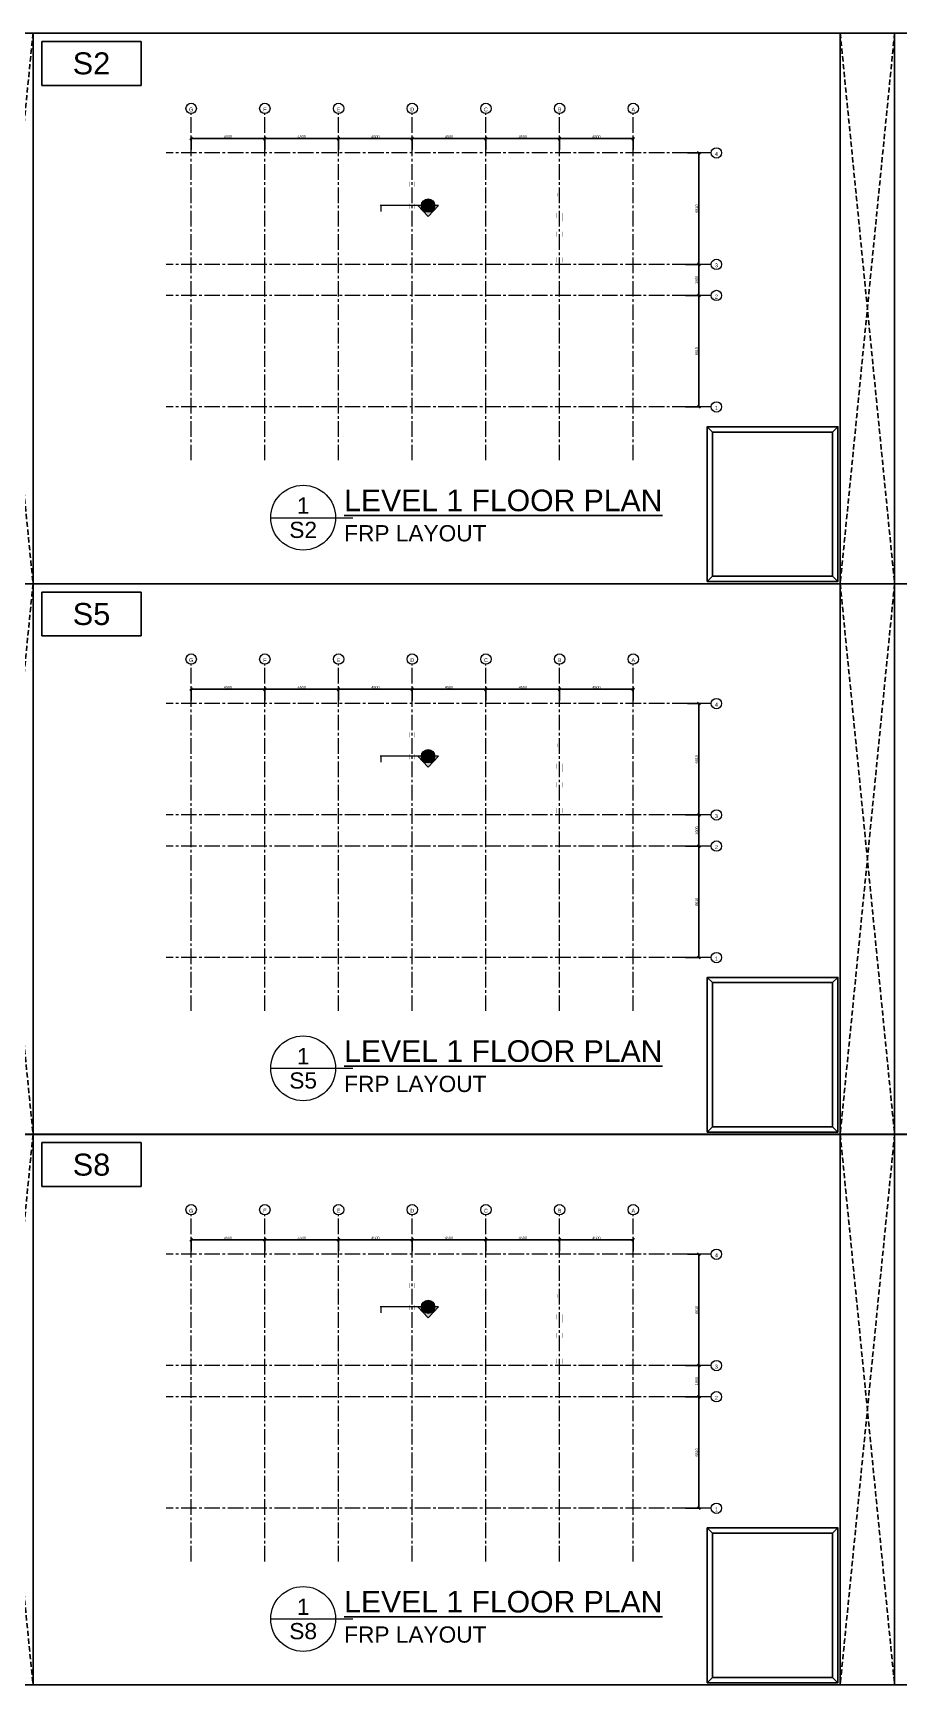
# Model space of a CAD drawing. Header units: inches. Extents: x 1159 to 9559, y -3650 to 1829.
# Drawn here: x 5415 to 7498, y -2326 to 1648 of the extents above; entities that cross this region are included whole.
import ezdxf
from ezdxf.enums import TextEntityAlignment as Align

# ---------------------------------------------------------------- set-up
doc = ezdxf.new("R2010")
doc.units = ezdxf.units.IN
doc.header["$MEASUREMENT"] = 0
doc.header["$PDMODE"] = 3
doc.linetypes.add('CENTER2', pattern=[1.125, 0.75, -0.125, 0.125, -0.125])
doc.linetypes.add('HIDDEN', pattern=[0.375, 0.25, -0.125])
doc.layers.get('Defpoints').update_dxf_attribs({"color": 190})
for name, color, linetype, lineweight in [('S-GRID-IDEN', 1, 'Continuous', 9), ('STN-ANNO-TEXT', 3, 'Continuous', 20), ('STN-ANNO-TITL-TEXT', 7, 'Continuous', 25), ('STN-BEAM', 3, 'Continuous', 9), ('STN-DIM-2', 142, 'Continuous', 13), ('STN-FRP', 5, 'Continuous', 20), ('STN-GRID-ID', 6, 'Continuous', 20), ('STN-GRID-LINE', 10, 'CENTER2', 13), ('STN-HATCH', 253, 'Continuous', 9)]:
    doc.layers.add(name, color=color, linetype=linetype, lineweight=lineweight)
doc.layers.add('Sheetnumber', color=90, linetype='Continuous', plot=False)
doc.layers.add('STN-VPORT', color=30, linetype='Continuous', plot=False)
doc.styles.add('16', font='swiss.ttf', dxfattribs={"height": 1})
doc.styles.add('96', font='swiss.ttf', dxfattribs={"height": 6})
doc.styles.add('Arial Narrow', font='ARIALN.TTF', dxfattribs={"height": 18.75})
doc.styles.add('Arial Narrow_1_50', font='ARIALN.TTF', dxfattribs={"height": 6})
doc.styles.add('DIMENSIONS', font='swiss.ttf')
doc.dimstyles.new('SSA_Dimension_Style_50', dxfattribs={"dimscale": 12, "dimtxt": 6.25, "dimasz": 0.520833, "dimexe": 0.390625, "dimexo": 0.260417, "dimgap": 0.130208, "dimtad": 1, "dimdec": 0, "dimlfac": 25.4, "dimzin": 0, "dimdsep": 46, "dimtxsty": 'Arial Narrow_1_50', "dimblk1": 'OBLIQUE', "dimblk2": 'OBLIQUE', "dimsah": 1, "dimcen": 0.09, "dimazin": 0, "dimtfac": 1, "dimtdec": 0, "dimtix": 1, "dimtmove": 0, "dimatfit": 3, "dimfxl": 1, "dimtvp": 1, "dimtolj": 1, "dimtzin": 0, "dimarcsym": 2})

# ---------------------------------------------------------------- blocks, each defined once
blk = doc.blocks.new('Stamp area')
at = {"layer": 'Defpoints'}
for p, q in [((-2.401, 2.852), (-2.501, 2.952)), ((-0.143, 2.852), (-0.043, 2.952)), ((-2.401, 0.142), (-2.501, 0.042)), ((-0.143, 0.142), (-0.043, 0.042))]:
    blk.add_line(p, q, dxfattribs=at)
for points in [[(-2.501, 0.042), (-0.043, 0.042), (-0.043, 2.952), (-2.501, 2.952)], [(-2.401, 0.142), (-0.143, 0.142), (-0.143, 2.852), (-2.401, 2.852)]]:
    blk.add_lwpolyline(points, close=True, dxfattribs=at)
blk = doc.blocks.new('*U68')
at = {"layer": 'STN-VPORT'}
for points in [[(3466.1, 2814.8), (5538.1, 2814.8), (5538.1, 1490.3), (3466.1, 1490.3)], [(5538.1, 2814.8), (5407.3, 2814.8), (5407.3, 1490.3), (5538.1, 1490.3)]]:
    blk.add_lwpolyline(points, close=True, dxfattribs=at)
at = {"layer": 'STN-VPORT', "linetype": 'HIDDEN', "ltscale": 50}
for points in [[(5407.3, 2814.8), (5538.1, 1490.3)], [(5538.1, 2814.8), (5407.3, 1490.3)]]:
    blk.add_lwpolyline(points, dxfattribs=at)
at = {"layer": 'STN-DIM-2', "xscale": 127.9208651747724, "yscale": 127.9208651747724, "zscale": 127.9208651747724}
blk.add_blockref('Stamp area', (5407.3, 1490.3), dxfattribs=at)
blk = doc.blocks.new('*U22')
at = {"layer": 'STN-GRID-ID'}
for p, q in [((-2, 0), (2, 0)), ((2, 0), (3.07, 0))]:
    blk.add_line(p, q, dxfattribs=at)
blk.add_circle((0, 0), 2, dxfattribs=at)
at = {"layer": 'STN-ANNO-TEXT', "style": 'DIMENSIONS'}
for tag, p in [('1', (0, 0.75)), ('S1', (0, -0.75))]:
    blk.add_attdef(tag, text='', height=1, dxfattribs=at).set_placement(p, align=Align.MIDDLE_CENTER)
blk.add_attdef('SCALE', text='', height=1, dxfattribs=at).set_placement((2.53, -0.46), align=Align.TOP_LEFT)
at = {"layer": 'STN-ANNO-TITL-TEXT', "style": 'DIMENSIONS'}
blk.add_attdef('%%UTITLE', text='', height=1.33, dxfattribs=at).set_placement((2.53, 0), align=Align.BOTTOM_LEFT)
blk = doc.blocks.new('Grid - SSA_Grid-Tag 2-546602-01-1400-FIRST FLOOR PLAN - BLOCK A')
at = {"layer": 'S-GRID-IDEN'}
blk.add_circle((0, 0), 0.25, dxfattribs=at)
blk = doc.blocks.new('_OBLIQUE')
at = {"color": 0, "linetype": 'ByBlock'}
blk.add_line((-0.5, -0.5), (0.5, 0.5), dxfattribs=at)
blk = doc.blocks.new('*D106')
at = {"layer": 'Defpoints', "color": 0, "transparency": 16777216}
for p in [(5972.9, 1394), (5795.7, 1363.6), (5972.9, 1363.6)]:
    blk.add_point(p, dxfattribs=at)
at = {"layer": 'STN-DIM-2', "color": 0, "lineweight": -2, "transparency": 16777216}
for p, q in [((5795.7, 1366.8), (5795.7, 1398.7)), ((5795.7, 1394), (5972.9, 1394)), ((5972.9, 1366.8), (5972.9, 1398.7))]:
    blk.add_line(p, q, dxfattribs=at)
at = {"layer": 'STN-DIM-2', "color": 0, "lineweight": -2, "transparency": 16777216, "xscale": 6.249999999999998, "yscale": 6.249999999999998, "zscale": 6.249999999999998, "rotation": 180}
blk.add_blockref('_OBLIQUE', (5795.7, 1394), dxfattribs=at)
at = {"layer": 'STN-DIM-2', "color": 0, "lineweight": -2, "transparency": 16777216, "xscale": 6.249999999999998, "yscale": 6.249999999999998, "zscale": 6.249999999999998}
blk.add_blockref('_OBLIQUE', (5972.9, 1394), dxfattribs=at)
at = {"layer": 'STN-DIM-2', "color": 0, "transparency": 16777216, "insert": (5884.3, 1398.8), "char_height": 6, "attachment_point": 5, "style": 'Arial Narrow_1_50'}
blk.add_mtext('\\A1;{\\H1.08333x;4500}', dxfattribs=at)
blk = doc.blocks.new('*D107')
at = {"layer": 'Defpoints', "color": 0, "transparency": 16777216}
for p in [(6150.1, 1394), (5972.9, 1363.6), (6150.1, 1363.6)]:
    blk.add_point(p, dxfattribs=at)
at = {"layer": 'STN-DIM-2', "color": 0, "lineweight": -2, "transparency": 16777216}
for p, q in [((5972.9, 1366.8), (5972.9, 1398.7)), ((5972.9, 1394), (6150.1, 1394)), ((6150.1, 1366.8), (6150.1, 1398.7))]:
    blk.add_line(p, q, dxfattribs=at)
at = {"layer": 'STN-DIM-2', "color": 0, "lineweight": -2, "transparency": 16777216, "xscale": 6.249999999999998, "yscale": 6.249999999999998, "zscale": 6.249999999999998, "rotation": 180}
blk.add_blockref('_OBLIQUE', (5972.9, 1394), dxfattribs=at)
at = {"layer": 'STN-DIM-2', "color": 0, "lineweight": -2, "transparency": 16777216, "xscale": 6.249999999999998, "yscale": 6.249999999999998, "zscale": 6.249999999999998}
blk.add_blockref('_OBLIQUE', (6150.1, 1394), dxfattribs=at)
at = {"layer": 'STN-DIM-2', "color": 0, "transparency": 16777216, "insert": (6061.5, 1398.8), "char_height": 6, "attachment_point": 5, "style": 'Arial Narrow_1_50'}
blk.add_mtext('\\A1;{\\H1.08333x;4500}', dxfattribs=at)
blk = doc.blocks.new('*D108')
at = {"layer": 'Defpoints', "color": 0, "transparency": 16777216}
for p in [(6327.4, 1394), (6150.2, 1363.6), (6327.4, 1363.6)]:
    blk.add_point(p, dxfattribs=at)
at = {"layer": 'STN-DIM-2', "color": 0, "lineweight": -2, "transparency": 16777216}
for p, q in [((6150.2, 1366.8), (6150.2, 1398.7)), ((6150.2, 1394), (6327.4, 1394)), ((6327.4, 1366.8), (6327.4, 1398.7))]:
    blk.add_line(p, q, dxfattribs=at)
at = {"layer": 'STN-DIM-2', "color": 0, "lineweight": -2, "transparency": 16777216, "xscale": 6.249999999999998, "yscale": 6.249999999999998, "zscale": 6.249999999999998, "rotation": 180}
blk.add_blockref('_OBLIQUE', (6150.2, 1394), dxfattribs=at)
at = {"layer": 'STN-DIM-2', "color": 0, "lineweight": -2, "transparency": 16777216, "xscale": 6.249999999999998, "yscale": 6.249999999999998, "zscale": 6.249999999999998}
blk.add_blockref('_OBLIQUE', (6327.4, 1394), dxfattribs=at)
at = {"layer": 'STN-DIM-2', "color": 0, "transparency": 16777216, "insert": (6238.8, 1398.8), "char_height": 6, "attachment_point": 5, "style": 'Arial Narrow_1_50'}
blk.add_mtext('\\A1;{\\H1.08333x;4500}', dxfattribs=at)
blk = doc.blocks.new('*D109')
at = {"layer": 'Defpoints', "color": 0, "transparency": 16777216}
for p in [(6504.6, 1394), (6327.4, 1363.6), (6504.6, 1363.6)]:
    blk.add_point(p, dxfattribs=at)
at = {"layer": 'STN-DIM-2', "color": 0, "lineweight": -2, "transparency": 16777216}
for p, q in [((6327.4, 1366.8), (6327.4, 1398.7)), ((6327.4, 1394), (6504.6, 1394)), ((6504.6, 1366.8), (6504.6, 1398.7))]:
    blk.add_line(p, q, dxfattribs=at)
at = {"layer": 'STN-DIM-2', "color": 0, "lineweight": -2, "transparency": 16777216, "xscale": 6.249999999999998, "yscale": 6.249999999999998, "zscale": 6.249999999999998, "rotation": 180}
blk.add_blockref('_OBLIQUE', (6327.4, 1394), dxfattribs=at)
at = {"layer": 'STN-DIM-2', "color": 0, "lineweight": -2, "transparency": 16777216, "xscale": 6.249999999999998, "yscale": 6.249999999999998, "zscale": 6.249999999999998}
blk.add_blockref('_OBLIQUE', (6504.6, 1394), dxfattribs=at)
at = {"layer": 'STN-DIM-2', "color": 0, "transparency": 16777216, "insert": (6416, 1398.8), "char_height": 6, "attachment_point": 5, "style": 'Arial Narrow_1_50'}
blk.add_mtext('\\A1;{\\H1.08333x;4500}', dxfattribs=at)
blk = doc.blocks.new('*D110')
at = {"layer": 'Defpoints', "color": 0, "transparency": 16777216}
for p in [(6681.7, 1394), (6504.6, 1363.6), (6681.7, 1363.6)]:
    blk.add_point(p, dxfattribs=at)
at = {"layer": 'STN-DIM-2', "color": 0, "lineweight": -2, "transparency": 16777216}
for p, q in [((6504.6, 1366.8), (6504.6, 1398.7)), ((6504.6, 1394), (6681.7, 1394)), ((6681.7, 1366.8), (6681.7, 1398.7))]:
    blk.add_line(p, q, dxfattribs=at)
at = {"layer": 'STN-DIM-2', "color": 0, "lineweight": -2, "transparency": 16777216, "xscale": 6.249999999999998, "yscale": 6.249999999999998, "zscale": 6.249999999999998, "rotation": 180}
blk.add_blockref('_OBLIQUE', (6504.6, 1394), dxfattribs=at)
at = {"layer": 'STN-DIM-2', "color": 0, "lineweight": -2, "transparency": 16777216, "xscale": 6.249999999999998, "yscale": 6.249999999999998, "zscale": 6.249999999999998}
blk.add_blockref('_OBLIQUE', (6681.7, 1394), dxfattribs=at)
at = {"layer": 'STN-DIM-2', "color": 0, "transparency": 16777216, "insert": (6593.2, 1398.8), "char_height": 6, "attachment_point": 5, "style": 'Arial Narrow_1_50'}
blk.add_mtext('\\A1;{\\H1.08333x;4500}', dxfattribs=at)
blk = doc.blocks.new('*D111')
at = {"layer": 'Defpoints', "color": 0, "transparency": 16777216}
for p in [(6858.9, 1394), (6681.7, 1363.6), (6858.9, 1363.6)]:
    blk.add_point(p, dxfattribs=at)
at = {"layer": 'STN-DIM-2', "color": 0, "lineweight": -2, "transparency": 16777216}
for p, q in [((6681.7, 1366.8), (6681.7, 1398.7)), ((6681.7, 1394), (6858.9, 1394)), ((6858.9, 1366.8), (6858.9, 1398.7))]:
    blk.add_line(p, q, dxfattribs=at)
at = {"layer": 'STN-DIM-2', "color": 0, "lineweight": -2, "transparency": 16777216, "xscale": 6.249999999999998, "yscale": 6.249999999999998, "zscale": 6.249999999999998, "rotation": 180}
blk.add_blockref('_OBLIQUE', (6681.7, 1394), dxfattribs=at)
at = {"layer": 'STN-DIM-2', "color": 0, "lineweight": -2, "transparency": 16777216, "xscale": 6.249999999999998, "yscale": 6.249999999999998, "zscale": 6.249999999999998}
blk.add_blockref('_OBLIQUE', (6858.9, 1394), dxfattribs=at)
at = {"layer": 'STN-DIM-2', "color": 0, "transparency": 16777216, "insert": (6770.3, 1398.8), "char_height": 6, "attachment_point": 5, "style": 'Arial Narrow_1_50'}
blk.add_mtext('\\A1;{\\H1.08333x;4500}', dxfattribs=at)
blk = doc.blocks.new('*D112')
at = {"layer": 'Defpoints', "color": 0, "transparency": 16777216}
for p in [(6986.2, 1359.6), (6981.6, 1091.6), (7016.5, 1091.6)]:
    blk.add_point(p, dxfattribs=at)
at = {"layer": 'STN-DIM-2', "color": 0, "lineweight": -2, "transparency": 16777216}
for p, q in [((6989.3, 1359.6), (7021.2, 1359.6)), ((7016.5, 1359.6), (7016.5, 1091.6)), ((6984.7, 1091.6), (7021.2, 1091.6))]:
    blk.add_line(p, q, dxfattribs=at)
at = {"layer": 'STN-DIM-2', "color": 0, "lineweight": -2, "transparency": 16777216, "xscale": 6.249999999999998, "yscale": 6.249999999999998, "zscale": 6.249999999999998}
for p, rotation in [((7016.5, 1359.6), 90), ((7016.5, 1091.6), 270)]:
    blk.add_blockref('_OBLIQUE', p, dxfattribs=dict(at, rotation=rotation))
at = {"layer": 'STN-DIM-2', "color": 0, "transparency": 16777216, "insert": (7011.7, 1225.6), "char_height": 6, "attachment_point": 5, "rotation": 90, "style": 'Arial Narrow_1_50'}
blk.add_mtext('\\A1;{\\H1.08333x;6810}', dxfattribs=at)
blk = doc.blocks.new('*D113')
at = {"layer": 'Defpoints', "color": 0, "transparency": 16777216}
for p in [(6981.6, 1091.6), (6981.6, 1016.8), (7016.5, 1016.8)]:
    blk.add_point(p, dxfattribs=at)
at = {"layer": 'STN-DIM-2', "color": 0, "lineweight": -2, "transparency": 16777216}
for p, q in [((6984.7, 1091.6), (7021.2, 1091.6)), ((7016.5, 1091.6), (7016.5, 1016.8)), ((6984.7, 1016.8), (7021.2, 1016.8))]:
    blk.add_line(p, q, dxfattribs=at)
at = {"layer": 'STN-DIM-2', "color": 0, "lineweight": -2, "transparency": 16777216, "xscale": 6.249999999999998, "yscale": 6.249999999999998, "zscale": 6.249999999999998}
for p, rotation in [((7016.5, 1091.6), 90), ((7016.5, 1016.8), 270)]:
    blk.add_blockref('_OBLIQUE', p, dxfattribs=dict(at, rotation=rotation))
at = {"layer": 'STN-DIM-2', "color": 0, "transparency": 16777216, "insert": (7011.7, 1054.2), "char_height": 6, "attachment_point": 5, "rotation": 90, "style": 'Arial Narrow_1_50'}
blk.add_mtext('\\A1;{\\H1.08333x;1900}', dxfattribs=at)
blk = doc.blocks.new('*D114')
at = {"layer": 'Defpoints', "color": 0, "transparency": 16777216}
for p in [(6981.6, 1016.8), (6981.6, 748.6), (7016.5, 748.6)]:
    blk.add_point(p, dxfattribs=at)
at = {"layer": 'STN-DIM-2', "color": 0, "lineweight": -2, "transparency": 16777216}
for p, q in [((6984.7, 1016.8), (7021.2, 1016.8)), ((7016.5, 1016.8), (7016.5, 748.6)), ((6984.7, 748.6), (7021.2, 748.6))]:
    blk.add_line(p, q, dxfattribs=at)
at = {"layer": 'STN-DIM-2', "color": 0, "lineweight": -2, "transparency": 16777216, "xscale": 6.249999999999998, "yscale": 6.249999999999998, "zscale": 6.249999999999998}
for p, rotation in [((7016.5, 1016.8), 90), ((7016.5, 748.6), 270)]:
    blk.add_blockref('_OBLIQUE', p, dxfattribs=dict(at, rotation=rotation))
at = {"layer": 'STN-DIM-2', "color": 0, "transparency": 16777216, "insert": (7011.7, 882.7), "char_height": 6, "attachment_point": 5, "rotation": 90, "style": 'Arial Narrow_1_50'}
blk.add_mtext('\\A1;{\\H1.08333x;6810}', dxfattribs=at)
blk = doc.blocks.new('*U38')
at = {"layer": 'STN-FRP', "true_color": 0xfefefe}
h = blk.add_hatch(color=7, dxfattribs=at)
h.dxf.hatch_style = 1
edge = h.paths.add_edge_path()
edge.add_arc((11.44, 0), 3, 0, 360)
at = {"layer": 'STN-HATCH', "ltscale": 100}
blk.add_hatch(color=256, dxfattribs=at).paths.add_polyline_path([(8.44, 0), (6.76, 0), (11.44, -4.88), (16.12, 0), (14.44, 0, -1)])
at = {"layer": 'STN-HATCH'}
h = blk.add_hatch(color=256, dxfattribs=at)
h.dxf.hatch_style = 1
h.paths.add_polyline_path([(-10.12, -2.7), (-9.45, -2.7), (-9.45, 0), (-10.12, 0)])
at = {"layer": 'STN-GRID-ID'}
for q in [(-10.12, 0), (14.44, 0)]:
    blk.add_line((8.44, 0), q, dxfattribs=at)
blk.add_lwpolyline([(8.44, 0), (6.76, 0), (11.44, -4.88), (16.12, 0), (14.44, 0, -1)], format="xyb", close=True, dxfattribs=at)
blk.add_circle((11.44, 0), 3, dxfattribs=at)
at = {"layer": 'STN-ANNO-TEXT', "ltscale": 2, "style": 'DIMENSIONS'}
for tag, p in [('1', (11.37, 1.12)), ('S1', (11.37, -1.07))]:
    blk.add_attdef(tag, text='', height=1.39, dxfattribs=at).set_placement(p, align=Align.MIDDLE_CENTER)
blk = doc.blocks.new('*D151')
at = {"layer": 'Defpoints', "color": 0, "transparency": 16777216}
for p in [(5972.9, 69.4), (5795.7, 39.1), (5972.9, 39.1)]:
    blk.add_point(p, dxfattribs=at)
at = {"layer": 'STN-DIM-2', "color": 0, "lineweight": -2, "transparency": 16777216}
for p, q in [((5795.7, 42.2), (5795.7, 74.1)), ((5795.7, 69.4), (5972.9, 69.4)), ((5972.9, 42.2), (5972.9, 74.1))]:
    blk.add_line(p, q, dxfattribs=at)
at = {"layer": 'STN-DIM-2', "color": 0, "lineweight": -2, "transparency": 16777216, "xscale": 6.249999999999998, "yscale": 6.249999999999998, "zscale": 6.249999999999998, "rotation": 180}
blk.add_blockref('_OBLIQUE', (5795.7, 69.4), dxfattribs=at)
at = {"layer": 'STN-DIM-2', "color": 0, "lineweight": -2, "transparency": 16777216, "xscale": 6.249999999999998, "yscale": 6.249999999999998, "zscale": 6.249999999999998}
blk.add_blockref('_OBLIQUE', (5972.9, 69.4), dxfattribs=at)
at = {"layer": 'STN-DIM-2', "color": 0, "transparency": 16777216, "insert": (5884.3, 74.3), "char_height": 6, "attachment_point": 5, "style": 'Arial Narrow_1_50'}
blk.add_mtext('\\A1;{\\H1.08333x;4500}', dxfattribs=at)
blk = doc.blocks.new('*D152')
at = {"layer": 'Defpoints', "color": 0, "transparency": 16777216}
for p in [(6150.1, 69.4), (5972.9, 39.1), (6150.1, 39.1)]:
    blk.add_point(p, dxfattribs=at)
at = {"layer": 'STN-DIM-2', "color": 0, "lineweight": -2, "transparency": 16777216}
for p, q in [((5972.9, 42.2), (5972.9, 74.1)), ((5972.9, 69.4), (6150.1, 69.4)), ((6150.1, 42.2), (6150.1, 74.1))]:
    blk.add_line(p, q, dxfattribs=at)
at = {"layer": 'STN-DIM-2', "color": 0, "lineweight": -2, "transparency": 16777216, "xscale": 6.249999999999998, "yscale": 6.249999999999998, "zscale": 6.249999999999998, "rotation": 180}
blk.add_blockref('_OBLIQUE', (5972.9, 69.4), dxfattribs=at)
at = {"layer": 'STN-DIM-2', "color": 0, "lineweight": -2, "transparency": 16777216, "xscale": 6.249999999999998, "yscale": 6.249999999999998, "zscale": 6.249999999999998}
blk.add_blockref('_OBLIQUE', (6150.1, 69.4), dxfattribs=at)
at = {"layer": 'STN-DIM-2', "color": 0, "transparency": 16777216, "insert": (6061.5, 74.3), "char_height": 6, "attachment_point": 5, "style": 'Arial Narrow_1_50'}
blk.add_mtext('\\A1;{\\H1.08333x;4500}', dxfattribs=at)
blk = doc.blocks.new('*D153')
at = {"layer": 'Defpoints', "color": 0, "transparency": 16777216}
for p in [(6327.4, 69.4), (6150.2, 39.1), (6327.4, 39.1)]:
    blk.add_point(p, dxfattribs=at)
at = {"layer": 'STN-DIM-2', "color": 0, "lineweight": -2, "transparency": 16777216}
for p, q in [((6150.2, 42.2), (6150.2, 74.1)), ((6150.2, 69.4), (6327.4, 69.4)), ((6327.4, 42.2), (6327.4, 74.1))]:
    blk.add_line(p, q, dxfattribs=at)
at = {"layer": 'STN-DIM-2', "color": 0, "lineweight": -2, "transparency": 16777216, "xscale": 6.249999999999998, "yscale": 6.249999999999998, "zscale": 6.249999999999998, "rotation": 180}
blk.add_blockref('_OBLIQUE', (6150.2, 69.4), dxfattribs=at)
at = {"layer": 'STN-DIM-2', "color": 0, "lineweight": -2, "transparency": 16777216, "xscale": 6.249999999999998, "yscale": 6.249999999999998, "zscale": 6.249999999999998}
blk.add_blockref('_OBLIQUE', (6327.4, 69.4), dxfattribs=at)
at = {"layer": 'STN-DIM-2', "color": 0, "transparency": 16777216, "insert": (6238.8, 74.3), "char_height": 6, "attachment_point": 5, "style": 'Arial Narrow_1_50'}
blk.add_mtext('\\A1;{\\H1.08333x;4500}', dxfattribs=at)
blk = doc.blocks.new('*D154')
at = {"layer": 'Defpoints', "color": 0, "transparency": 16777216}
for p in [(6504.6, 69.4), (6327.4, 39.1), (6504.6, 39.1)]:
    blk.add_point(p, dxfattribs=at)
at = {"layer": 'STN-DIM-2', "color": 0, "lineweight": -2, "transparency": 16777216}
for p, q in [((6327.4, 42.2), (6327.4, 74.1)), ((6327.4, 69.4), (6504.6, 69.4)), ((6504.6, 42.2), (6504.6, 74.1))]:
    blk.add_line(p, q, dxfattribs=at)
at = {"layer": 'STN-DIM-2', "color": 0, "lineweight": -2, "transparency": 16777216, "xscale": 6.249999999999998, "yscale": 6.249999999999998, "zscale": 6.249999999999998, "rotation": 180}
blk.add_blockref('_OBLIQUE', (6327.4, 69.4), dxfattribs=at)
at = {"layer": 'STN-DIM-2', "color": 0, "lineweight": -2, "transparency": 16777216, "xscale": 6.249999999999998, "yscale": 6.249999999999998, "zscale": 6.249999999999998}
blk.add_blockref('_OBLIQUE', (6504.6, 69.4), dxfattribs=at)
at = {"layer": 'STN-DIM-2', "color": 0, "transparency": 16777216, "insert": (6416, 74.3), "char_height": 6, "attachment_point": 5, "style": 'Arial Narrow_1_50'}
blk.add_mtext('\\A1;{\\H1.08333x;4500}', dxfattribs=at)
blk = doc.blocks.new('*D155')
at = {"layer": 'Defpoints', "color": 0, "transparency": 16777216}
for p in [(6681.7, 69.4), (6504.6, 39.1), (6681.7, 39.1)]:
    blk.add_point(p, dxfattribs=at)
at = {"layer": 'STN-DIM-2', "color": 0, "lineweight": -2, "transparency": 16777216}
for p, q in [((6504.6, 42.2), (6504.6, 74.1)), ((6504.6, 69.4), (6681.7, 69.4)), ((6681.7, 42.2), (6681.7, 74.1))]:
    blk.add_line(p, q, dxfattribs=at)
at = {"layer": 'STN-DIM-2', "color": 0, "lineweight": -2, "transparency": 16777216, "xscale": 6.249999999999998, "yscale": 6.249999999999998, "zscale": 6.249999999999998, "rotation": 180}
blk.add_blockref('_OBLIQUE', (6504.6, 69.4), dxfattribs=at)
at = {"layer": 'STN-DIM-2', "color": 0, "lineweight": -2, "transparency": 16777216, "xscale": 6.249999999999998, "yscale": 6.249999999999998, "zscale": 6.249999999999998}
blk.add_blockref('_OBLIQUE', (6681.7, 69.4), dxfattribs=at)
at = {"layer": 'STN-DIM-2', "color": 0, "transparency": 16777216, "insert": (6593.2, 74.3), "char_height": 6, "attachment_point": 5, "style": 'Arial Narrow_1_50'}
blk.add_mtext('\\A1;{\\H1.08333x;4500}', dxfattribs=at)
blk = doc.blocks.new('*D156')
at = {"layer": 'Defpoints', "color": 0, "transparency": 16777216}
for p in [(6858.9, 69.4), (6681.7, 39.1), (6858.9, 39.1)]:
    blk.add_point(p, dxfattribs=at)
at = {"layer": 'STN-DIM-2', "color": 0, "lineweight": -2, "transparency": 16777216}
for p, q in [((6681.7, 42.2), (6681.7, 74.1)), ((6681.7, 69.4), (6858.9, 69.4)), ((6858.9, 42.2), (6858.9, 74.1))]:
    blk.add_line(p, q, dxfattribs=at)
at = {"layer": 'STN-DIM-2', "color": 0, "lineweight": -2, "transparency": 16777216, "xscale": 6.249999999999998, "yscale": 6.249999999999998, "zscale": 6.249999999999998, "rotation": 180}
blk.add_blockref('_OBLIQUE', (6681.7, 69.4), dxfattribs=at)
at = {"layer": 'STN-DIM-2', "color": 0, "lineweight": -2, "transparency": 16777216, "xscale": 6.249999999999998, "yscale": 6.249999999999998, "zscale": 6.249999999999998}
blk.add_blockref('_OBLIQUE', (6858.9, 69.4), dxfattribs=at)
at = {"layer": 'STN-DIM-2', "color": 0, "transparency": 16777216, "insert": (6770.3, 74.3), "char_height": 6, "attachment_point": 5, "style": 'Arial Narrow_1_50'}
blk.add_mtext('\\A1;{\\H1.08333x;4500}', dxfattribs=at)
blk = doc.blocks.new('*D157')
at = {"layer": 'Defpoints', "color": 0, "transparency": 16777216}
for p in [(6986.2, 35.1), (6981.6, -232.9), (7016.5, -232.9)]:
    blk.add_point(p, dxfattribs=at)
at = {"layer": 'STN-DIM-2', "color": 0, "lineweight": -2, "transparency": 16777216}
for p, q in [((6989.3, 35.1), (7021.2, 35.1)), ((7016.5, 35.1), (7016.5, -232.9)), ((6984.7, -232.9), (7021.2, -232.9))]:
    blk.add_line(p, q, dxfattribs=at)
at = {"layer": 'STN-DIM-2', "color": 0, "lineweight": -2, "transparency": 16777216, "xscale": 6.249999999999998, "yscale": 6.249999999999998, "zscale": 6.249999999999998}
for p, rotation in [((7016.5, 35.1), 90), ((7016.5, -232.9), 270)]:
    blk.add_blockref('_OBLIQUE', p, dxfattribs=dict(at, rotation=rotation))
at = {"layer": 'STN-DIM-2', "color": 0, "transparency": 16777216, "insert": (7011.7, -98.9), "char_height": 6, "attachment_point": 5, "rotation": 90, "style": 'Arial Narrow_1_50'}
blk.add_mtext('\\A1;{\\H1.08333x;6810}', dxfattribs=at)
blk = doc.blocks.new('*D158')
at = {"layer": 'Defpoints', "color": 0, "transparency": 16777216}
for p in [(6981.6, -232.9), (6981.6, -307.7), (7016.5, -307.7)]:
    blk.add_point(p, dxfattribs=at)
at = {"layer": 'STN-DIM-2', "color": 0, "lineweight": -2, "transparency": 16777216}
for p, q in [((6984.7, -232.9), (7021.2, -232.9)), ((7016.5, -232.9), (7016.5, -307.7)), ((6984.7, -307.7), (7021.2, -307.7))]:
    blk.add_line(p, q, dxfattribs=at)
at = {"layer": 'STN-DIM-2', "color": 0, "lineweight": -2, "transparency": 16777216, "xscale": 6.249999999999998, "yscale": 6.249999999999998, "zscale": 6.249999999999998}
for p, rotation in [((7016.5, -232.9), 90), ((7016.5, -307.7), 270)]:
    blk.add_blockref('_OBLIQUE', p, dxfattribs=dict(at, rotation=rotation))
at = {"layer": 'STN-DIM-2', "color": 0, "transparency": 16777216, "insert": (7011.7, -270.3), "char_height": 6, "attachment_point": 5, "rotation": 90, "style": 'Arial Narrow_1_50'}
blk.add_mtext('\\A1;{\\H1.08333x;1900}', dxfattribs=at)
blk = doc.blocks.new('*D159')
at = {"layer": 'Defpoints', "color": 0, "transparency": 16777216}
for p in [(6981.6, -307.7), (6981.6, -575.9), (7016.5, -575.9)]:
    blk.add_point(p, dxfattribs=at)
at = {"layer": 'STN-DIM-2', "color": 0, "lineweight": -2, "transparency": 16777216}
for p, q in [((6984.7, -307.7), (7021.2, -307.7)), ((7016.5, -307.7), (7016.5, -575.9)), ((6984.7, -575.9), (7021.2, -575.9))]:
    blk.add_line(p, q, dxfattribs=at)
at = {"layer": 'STN-DIM-2', "color": 0, "lineweight": -2, "transparency": 16777216, "xscale": 6.249999999999998, "yscale": 6.249999999999998, "zscale": 6.249999999999998}
for p, rotation in [((7016.5, -307.7), 90), ((7016.5, -575.9), 270)]:
    blk.add_blockref('_OBLIQUE', p, dxfattribs=dict(at, rotation=rotation))
at = {"layer": 'STN-DIM-2', "color": 0, "transparency": 16777216, "insert": (7011.7, -441.8), "char_height": 6, "attachment_point": 5, "rotation": 90, "style": 'Arial Narrow_1_50'}
blk.add_mtext('\\A1;{\\H1.08333x;6810}', dxfattribs=at)
blk = doc.blocks.new('*D178')
at = {"layer": 'Defpoints', "color": 0, "transparency": 16777216}
for p in [(5972.9, -1255.1), (5795.7, -1285.4), (5972.9, -1285.4)]:
    blk.add_point(p, dxfattribs=at)
at = {"layer": 'STN-DIM-2', "color": 0, "lineweight": -2, "transparency": 16777216}
for p, q in [((5795.7, -1282.3), (5795.7, -1250.4)), ((5795.7, -1255.1), (5972.9, -1255.1)), ((5972.9, -1282.3), (5972.9, -1250.4))]:
    blk.add_line(p, q, dxfattribs=at)
at = {"layer": 'STN-DIM-2', "color": 0, "lineweight": -2, "transparency": 16777216, "xscale": 6.249999999999998, "yscale": 6.249999999999998, "zscale": 6.249999999999998, "rotation": 180}
blk.add_blockref('_OBLIQUE', (5795.7, -1255.1), dxfattribs=at)
at = {"layer": 'STN-DIM-2', "color": 0, "lineweight": -2, "transparency": 16777216, "xscale": 6.249999999999998, "yscale": 6.249999999999998, "zscale": 6.249999999999998}
blk.add_blockref('_OBLIQUE', (5972.9, -1255.1), dxfattribs=at)
at = {"layer": 'STN-DIM-2', "color": 0, "transparency": 16777216, "insert": (5884.3, -1250.2), "char_height": 6, "attachment_point": 5, "style": 'Arial Narrow_1_50'}
blk.add_mtext('\\A1;{\\H1.08333x;4500}', dxfattribs=at)
blk = doc.blocks.new('*D179')
at = {"layer": 'Defpoints', "color": 0, "transparency": 16777216}
for p in [(6150.1, -1255.1), (5972.9, -1285.4), (6150.1, -1285.4)]:
    blk.add_point(p, dxfattribs=at)
at = {"layer": 'STN-DIM-2', "color": 0, "lineweight": -2, "transparency": 16777216}
for p, q in [((5972.9, -1282.3), (5972.9, -1250.4)), ((5972.9, -1255.1), (6150.1, -1255.1)), ((6150.1, -1282.3), (6150.1, -1250.4))]:
    blk.add_line(p, q, dxfattribs=at)
at = {"layer": 'STN-DIM-2', "color": 0, "lineweight": -2, "transparency": 16777216, "xscale": 6.249999999999998, "yscale": 6.249999999999998, "zscale": 6.249999999999998, "rotation": 180}
blk.add_blockref('_OBLIQUE', (5972.9, -1255.1), dxfattribs=at)
at = {"layer": 'STN-DIM-2', "color": 0, "lineweight": -2, "transparency": 16777216, "xscale": 6.249999999999998, "yscale": 6.249999999999998, "zscale": 6.249999999999998}
blk.add_blockref('_OBLIQUE', (6150.1, -1255.1), dxfattribs=at)
at = {"layer": 'STN-DIM-2', "color": 0, "transparency": 16777216, "insert": (6061.5, -1250.2), "char_height": 6, "attachment_point": 5, "style": 'Arial Narrow_1_50'}
blk.add_mtext('\\A1;{\\H1.08333x;4500}', dxfattribs=at)
blk = doc.blocks.new('*D180')
at = {"layer": 'Defpoints', "color": 0, "transparency": 16777216}
for p in [(6327.4, -1255.1), (6150.2, -1285.4), (6327.4, -1285.4)]:
    blk.add_point(p, dxfattribs=at)
at = {"layer": 'STN-DIM-2', "color": 0, "lineweight": -2, "transparency": 16777216}
for p, q in [((6150.2, -1282.3), (6150.2, -1250.4)), ((6150.2, -1255.1), (6327.4, -1255.1)), ((6327.4, -1282.3), (6327.4, -1250.4))]:
    blk.add_line(p, q, dxfattribs=at)
at = {"layer": 'STN-DIM-2', "color": 0, "lineweight": -2, "transparency": 16777216, "xscale": 6.249999999999998, "yscale": 6.249999999999998, "zscale": 6.249999999999998, "rotation": 180}
blk.add_blockref('_OBLIQUE', (6150.2, -1255.1), dxfattribs=at)
at = {"layer": 'STN-DIM-2', "color": 0, "lineweight": -2, "transparency": 16777216, "xscale": 6.249999999999998, "yscale": 6.249999999999998, "zscale": 6.249999999999998}
blk.add_blockref('_OBLIQUE', (6327.4, -1255.1), dxfattribs=at)
at = {"layer": 'STN-DIM-2', "color": 0, "transparency": 16777216, "insert": (6238.8, -1250.2), "char_height": 6, "attachment_point": 5, "style": 'Arial Narrow_1_50'}
blk.add_mtext('\\A1;{\\H1.08333x;4500}', dxfattribs=at)
blk = doc.blocks.new('*D181')
at = {"layer": 'Defpoints', "color": 0, "transparency": 16777216}
for p in [(6504.6, -1255.1), (6327.4, -1285.4), (6504.6, -1285.4)]:
    blk.add_point(p, dxfattribs=at)
at = {"layer": 'STN-DIM-2', "color": 0, "lineweight": -2, "transparency": 16777216}
for p, q in [((6327.4, -1282.3), (6327.4, -1250.4)), ((6327.4, -1255.1), (6504.6, -1255.1)), ((6504.6, -1282.3), (6504.6, -1250.4))]:
    blk.add_line(p, q, dxfattribs=at)
at = {"layer": 'STN-DIM-2', "color": 0, "lineweight": -2, "transparency": 16777216, "xscale": 6.249999999999998, "yscale": 6.249999999999998, "zscale": 6.249999999999998, "rotation": 180}
blk.add_blockref('_OBLIQUE', (6327.4, -1255.1), dxfattribs=at)
at = {"layer": 'STN-DIM-2', "color": 0, "lineweight": -2, "transparency": 16777216, "xscale": 6.249999999999998, "yscale": 6.249999999999998, "zscale": 6.249999999999998}
blk.add_blockref('_OBLIQUE', (6504.6, -1255.1), dxfattribs=at)
at = {"layer": 'STN-DIM-2', "color": 0, "transparency": 16777216, "insert": (6416, -1250.2), "char_height": 6, "attachment_point": 5, "style": 'Arial Narrow_1_50'}
blk.add_mtext('\\A1;{\\H1.08333x;4500}', dxfattribs=at)
blk = doc.blocks.new('*D182')
at = {"layer": 'Defpoints', "color": 0, "transparency": 16777216}
for p in [(6681.7, -1255.1), (6504.6, -1285.4), (6681.7, -1285.4)]:
    blk.add_point(p, dxfattribs=at)
at = {"layer": 'STN-DIM-2', "color": 0, "lineweight": -2, "transparency": 16777216}
for p, q in [((6504.6, -1282.3), (6504.6, -1250.4)), ((6504.6, -1255.1), (6681.7, -1255.1)), ((6681.7, -1282.3), (6681.7, -1250.4))]:
    blk.add_line(p, q, dxfattribs=at)
at = {"layer": 'STN-DIM-2', "color": 0, "lineweight": -2, "transparency": 16777216, "xscale": 6.249999999999998, "yscale": 6.249999999999998, "zscale": 6.249999999999998, "rotation": 180}
blk.add_blockref('_OBLIQUE', (6504.6, -1255.1), dxfattribs=at)
at = {"layer": 'STN-DIM-2', "color": 0, "lineweight": -2, "transparency": 16777216, "xscale": 6.249999999999998, "yscale": 6.249999999999998, "zscale": 6.249999999999998}
blk.add_blockref('_OBLIQUE', (6681.7, -1255.1), dxfattribs=at)
at = {"layer": 'STN-DIM-2', "color": 0, "transparency": 16777216, "insert": (6593.2, -1250.2), "char_height": 6, "attachment_point": 5, "style": 'Arial Narrow_1_50'}
blk.add_mtext('\\A1;{\\H1.08333x;4500}', dxfattribs=at)
blk = doc.blocks.new('*D183')
at = {"layer": 'Defpoints', "color": 0, "transparency": 16777216}
for p in [(6858.9, -1255.1), (6681.7, -1285.4), (6858.9, -1285.4)]:
    blk.add_point(p, dxfattribs=at)
at = {"layer": 'STN-DIM-2', "color": 0, "lineweight": -2, "transparency": 16777216}
for p, q in [((6681.7, -1282.3), (6681.7, -1250.4)), ((6681.7, -1255.1), (6858.9, -1255.1)), ((6858.9, -1282.3), (6858.9, -1250.4))]:
    blk.add_line(p, q, dxfattribs=at)
at = {"layer": 'STN-DIM-2', "color": 0, "lineweight": -2, "transparency": 16777216, "xscale": 6.249999999999998, "yscale": 6.249999999999998, "zscale": 6.249999999999998, "rotation": 180}
blk.add_blockref('_OBLIQUE', (6681.7, -1255.1), dxfattribs=at)
at = {"layer": 'STN-DIM-2', "color": 0, "lineweight": -2, "transparency": 16777216, "xscale": 6.249999999999998, "yscale": 6.249999999999998, "zscale": 6.249999999999998}
blk.add_blockref('_OBLIQUE', (6858.9, -1255.1), dxfattribs=at)
at = {"layer": 'STN-DIM-2', "color": 0, "transparency": 16777216, "insert": (6770.3, -1250.2), "char_height": 6, "attachment_point": 5, "style": 'Arial Narrow_1_50'}
blk.add_mtext('\\A1;{\\H1.08333x;4500}', dxfattribs=at)
blk = doc.blocks.new('*D184')
at = {"layer": 'Defpoints', "color": 0, "transparency": 16777216}
for p in [(6986.2, -1289.4), (6981.6, -1557.4), (7016.5, -1557.4)]:
    blk.add_point(p, dxfattribs=at)
at = {"layer": 'STN-DIM-2', "color": 0, "lineweight": -2, "transparency": 16777216}
for p, q in [((6989.3, -1289.4), (7021.2, -1289.4)), ((7016.5, -1289.4), (7016.5, -1557.4)), ((6984.7, -1557.4), (7021.2, -1557.4))]:
    blk.add_line(p, q, dxfattribs=at)
at = {"layer": 'STN-DIM-2', "color": 0, "lineweight": -2, "transparency": 16777216, "xscale": 6.249999999999998, "yscale": 6.249999999999998, "zscale": 6.249999999999998}
for p, rotation in [((7016.5, -1289.4), 90), ((7016.5, -1557.4), 270)]:
    blk.add_blockref('_OBLIQUE', p, dxfattribs=dict(at, rotation=rotation))
at = {"layer": 'STN-DIM-2', "color": 0, "transparency": 16777216, "insert": (7011.7, -1423.4), "char_height": 6, "attachment_point": 5, "rotation": 90, "style": 'Arial Narrow_1_50'}
blk.add_mtext('\\A1;{\\H1.08333x;6810}', dxfattribs=at)
blk = doc.blocks.new('*D185')
at = {"layer": 'Defpoints', "color": 0, "transparency": 16777216}
for p in [(6981.6, -1557.4), (6981.6, -1632.3), (7016.5, -1632.3)]:
    blk.add_point(p, dxfattribs=at)
at = {"layer": 'STN-DIM-2', "color": 0, "lineweight": -2, "transparency": 16777216}
for p, q in [((6984.7, -1557.4), (7021.2, -1557.4)), ((7016.5, -1557.4), (7016.5, -1632.3)), ((6984.7, -1632.3), (7021.2, -1632.3))]:
    blk.add_line(p, q, dxfattribs=at)
at = {"layer": 'STN-DIM-2', "color": 0, "lineweight": -2, "transparency": 16777216, "xscale": 6.249999999999998, "yscale": 6.249999999999998, "zscale": 6.249999999999998}
for p, rotation in [((7016.5, -1557.4), 90), ((7016.5, -1632.3), 270)]:
    blk.add_blockref('_OBLIQUE', p, dxfattribs=dict(at, rotation=rotation))
at = {"layer": 'STN-DIM-2', "color": 0, "transparency": 16777216, "insert": (7011.7, -1594.8), "char_height": 6, "attachment_point": 5, "rotation": 90, "style": 'Arial Narrow_1_50'}
blk.add_mtext('\\A1;{\\H1.08333x;1900}', dxfattribs=at)
blk = doc.blocks.new('*D186')
at = {"layer": 'Defpoints', "color": 0, "transparency": 16777216}
for p in [(6981.6, -1632.3), (6981.6, -1900.4), (7016.5, -1900.4)]:
    blk.add_point(p, dxfattribs=at)
at = {"layer": 'STN-DIM-2', "color": 0, "lineweight": -2, "transparency": 16777216}
for p, q in [((6984.7, -1632.3), (7021.2, -1632.3)), ((7016.5, -1632.3), (7016.5, -1900.4)), ((6984.7, -1900.4), (7021.2, -1900.4))]:
    blk.add_line(p, q, dxfattribs=at)
at = {"layer": 'STN-DIM-2', "color": 0, "lineweight": -2, "transparency": 16777216, "xscale": 6.249999999999998, "yscale": 6.249999999999998, "zscale": 6.249999999999998}
for p, rotation in [((7016.5, -1632.3), 90), ((7016.5, -1900.4), 270)]:
    blk.add_blockref('_OBLIQUE', p, dxfattribs=dict(at, rotation=rotation))
at = {"layer": 'STN-DIM-2', "color": 0, "transparency": 16777216, "insert": (7011.7, -1766.3), "char_height": 6, "attachment_point": 5, "rotation": 90, "style": 'Arial Narrow_1_50'}
blk.add_mtext('\\A1;{\\H1.08333x;6810}', dxfattribs=at)

msp = doc.modelspace()

# ---------------------------------------------------------------- linework, layer by layer
at = {"layer": 'STN-FRP', "const_width": 1}
for points in [[(6320.898, 1278.629), (6320.898, 1290.629)], [(6333.923, 1278.629), (6333.923, 1290.629)], [(6320.898, 1237.629), (6320.898, 1225.629)], [(6333.923, 1237.629), (6333.923, 1225.629)], [(6675.689, 1263.316), (6675.689, 1255.316)], [(6675.314, 1214.963), (6675.314, 1202.963)], [(6688.169, 1214.963), (6688.169, 1194.963)], [(6675.314, 1170.463), (6675.314, 1158.463)], [(6688.169, 1170.463), (6688.169, 1158.463)], [(6675.314, 1096.462), (6675.314, 1108.462)], [(6688.169, 1096.462), (6688.169, 1108.462)], [(6320.898, -45.9), (6320.898, -33.9)], [(6333.923, -45.9), (6333.923, -33.9)], [(6675.689, -61.213), (6675.689, -69.213)], [(6320.898, -86.9), (6320.898, -98.9)], [(6333.923, -86.9), (6333.923, -98.9)], [(6675.314, -109.566), (6675.314, -121.566)], [(6688.169, -109.566), (6688.169, -129.566)], [(6675.314, -154.066), (6675.314, -166.066)], [(6688.169, -154.066), (6688.169, -166.066)], [(6675.314, -228.067), (6675.314, -216.067)], [(6688.169, -228.067), (6688.169, -216.067)], [(6320.898, -1370.429), (6320.898, -1358.429)], [(6333.923, -1370.429), (6333.923, -1358.429)], [(6675.689, -1385.742), (6675.689, -1393.742)], [(6320.898, -1411.429), (6320.898, -1423.429)], [(6333.923, -1411.429), (6333.923, -1423.429)], [(6675.314, -1434.095), (6675.314, -1446.095)], [(6688.169, -1434.095), (6688.169, -1454.095)], [(6675.314, -1478.595), (6675.314, -1490.595)], [(6688.169, -1478.595), (6688.169, -1490.595)], [(6675.314, -1552.596), (6675.314, -1540.596)], [(6688.169, -1552.596), (6688.169, -1540.596)]]:
    msp.add_lwpolyline(points, dxfattribs=at)
at = {"layer": 'STN-GRID-LINE', "ltscale": 50}
for points in [[(5795.748, 620.301), (5795.748, 1454.255)], [(5972.913, 620.301), (5972.913, 1454.255)], [(6150.245, 620.301), (6150.245, 1454.255)], [(6327.411, 620.301), (6327.411, 1454.255)], [(6504.576, 620.301), (6504.576, 1454.255)], [(6681.741, 620.301), (6681.741, 1454.255)], [(6858.907, 620.301), (6858.907, 1454.255)], [(7046.312, 1359.629), (5735.582, 1359.629)], [(7046.312, 1091.629), (5735.582, 1091.629)], [(7046.312, 1016.796), (5735.582, 1016.796)], [(7046.312, 748.633), (5735.582, 748.633)], [(5795.748, -704.228), (5795.748, 129.726)], [(5972.913, -704.228), (5972.913, 129.726)], [(6150.245, -704.228), (6150.245, 129.726)], [(6327.411, -704.228), (6327.411, 129.726)], [(6504.576, -704.228), (6504.576, 129.726)], [(6681.741, -704.228), (6681.741, 129.726)], [(6858.907, -704.228), (6858.907, 129.726)], [(7046.312, 35.099), (5735.582, 35.099)], [(7046.312, -232.9), (5735.582, -232.9)], [(7046.312, -307.733), (5735.582, -307.733)], [(7046.312, -575.896), (5735.582, -575.896)], [(5795.748, -2028.758), (5795.748, -1194.804)], [(5972.913, -2028.758), (5972.913, -1194.804)], [(6150.245, -2028.758), (6150.245, -1194.804)], [(6327.411, -2028.758), (6327.411, -1194.804)], [(6504.576, -2028.758), (6504.576, -1194.804)], [(6681.741, -2028.758), (6681.741, -1194.804)], [(6858.907, -2028.758), (6858.907, -1194.804)], [(7046.312, -1289.43), (5735.582, -1289.43)], [(7046.312, -1557.429), (5735.582, -1557.429)], [(7046.312, -1632.262), (5735.582, -1632.262)], [(7046.312, -1900.425), (5735.582, -1900.425)]]:
    msp.add_lwpolyline(points, dxfattribs=at)

# ---------------------------------------------------------------- block references
for p in [(-122.68, -1166.806), (1949.32, -1166.806), (4021.32, -1166.806), (-122.68, -2491.335), (1949.32, -2491.335), (4021.32, -2491.335), (-122.68, -3815.864), (1949.32, -3815.864), (4021.32, -3815.864)]:
    msp.add_blockref('*U68', p)
at = {"xscale": 49.99999999999996, "yscale": 49.99999999999996, "zscale": 49.99999999999996}
for p in [(5795.748, 1466.755), (5972.913, 1466.755), (6150.245, 1466.755), (6327.411, 1466.755), (6504.576, 1466.755), (6681.741, 1466.755), (6858.907, 1466.755), (7058.812, 1359.629), (7058.812, 1091.629), (7058.812, 1016.796), (7058.812, 748.633), (5795.748, 142.226), (5972.913, 142.226), (6150.245, 142.226), (6327.411, 142.226), (6504.576, 142.226), (6681.741, 142.226), (6858.907, 142.226), (7058.812, 35.099), (7058.812, -232.9), (7058.812, -307.733), (7058.812, -575.896), (5795.748, -1182.304), (5972.913, -1182.304), (6150.245, -1182.304), (6327.411, -1182.304), (6504.576, -1182.304), (6681.741, -1182.304), (6858.907, -1182.304), (7058.812, -1289.43), (7058.812, -1557.429), (7058.812, -1632.262), (7058.812, -1900.425)]:
    msp.add_blockref('Grid - SSA_Grid-Tag 2-546602-01-1400-FIRST FLOOR PLAN - BLOCK A', p, dxfattribs=at)
for name, p, xscale, yscale, zscale, values in [('*U38', (6304.539, 1233), 5.333333333333333, 5.333333333333333, 5.333333333333333, {'S1': 'S3', '1': '1'}), ('*U22', (6065.06, 482.252), 39.00956157071135, 39.00956157071135, 39.00956157071135, {'1': '1', 'S1': 'S2', 'SCALE': 'FRP LAYOUT', '%%UTITLE': '%%ULEVEL 1 FLOOR PLAN'}), ('*U38', (6304.539, -91.529), 5.333333333333333, 5.333333333333333, 5.333333333333333, {'S1': 'S3', '1': '1'}), ('*U22', (6065.06, -842.277), 39.00956157071135, 39.00956157071135, 39.00956157071135, {'1': '1', 'S1': 'S5', 'SCALE': 'FRP LAYOUT', '%%UTITLE': '%%ULEVEL 1 FLOOR PLAN'}), ('*U38', (6304.539, -1416.058), 5.333333333333333, 5.333333333333333, 5.333333333333333, {'S1': 'S3', '1': '1'}), ('*U22', (6065.06, -2166.806), 39.00956157071135, 39.00956157071135, 39.00956157071135, {'1': '1', 'S1': 'S8', 'SCALE': 'FRP LAYOUT', '%%UTITLE': '%%ULEVEL 1 FLOOR PLAN'})]:
    msp.add_blockref(name, p, dxfattribs=dict(xscale=xscale, yscale=yscale, zscale=zscale)).add_auto_attribs(values)

# ---------------------------------------------------------------- texts
at = {"layer": 'S-GRID-IDEN', "char_height": 9.375, "width": 6.25233, "attachment_point": 5, "style": 'Arial Narrow'}
for s, insert in [('G', (5795.748, 1464.105)), ('F', (5972.913, 1464.105)), ('E', (6150.245, 1464.105)), ('D', (6327.411, 1464.105)), ('C', (6504.576, 1464.105)), ('B', (6681.741, 1464.105)), ('A', (6858.907, 1464.105)), ('4', (7058.812, 1356.978)), ('3', (7058.812, 1088.979)), ('2', (7058.812, 1014.146)), ('1', (7058.812, 745.983)), ('G', (5795.748, 139.575)), ('F', (5972.913, 139.575)), ('E', (6150.245, 139.575)), ('D', (6327.411, 139.575)), ('C', (6504.576, 139.575)), ('B', (6681.741, 139.575)), ('A', (6858.907, 139.575)), ('4', (7058.812, 32.449)), ('3', (7058.812, -235.551)), ('2', (7058.812, -310.383)), ('1', (7058.812, -578.546)), ('G', (5795.748, -1184.954)), ('F', (5972.913, -1184.954)), ('E', (6150.245, -1184.954)), ('D', (6327.411, -1184.954)), ('C', (6504.576, -1184.954)), ('B', (6681.741, -1184.954)), ('A', (6858.907, -1184.954)), ('4', (7058.812, -1292.08)), ('3', (7058.812, -1560.08)), ('2', (7058.812, -1634.912)), ('1', (7058.812, -1903.075))]:
    msp.add_mtext(s, dxfattribs=dict(at, insert=insert))
at = {"layer": 'Sheetnumber', "char_height": 52.9001, "width": 186.3548, "attachment_point": 5, "style": '96', "bg_fill": 16, "box_fill_scale": 1.5, "bg_fill_color": 256, "bg_fill_transparency": 0}
for s, insert in [('S2', (5556.003, 1574.706)), ('S5', (5556.003, 250.176)), ('S8', (5556.003, -1074.353))]:
    msp.add_mtext(s, dxfattribs=dict(at, insert=insert))
at = {"layer": 'STN-BEAM', "insert": (5503.146, -1001.031), "char_height": 0.0000125, "width": 0.0000654, "attachment_point": 1, "style": '16'}
msp.add_mtext('Title ID2', dxfattribs=at)

# ---------------------------------------------------------------- dimensions: what is measured, and where the dimension line sits
at = {"layer": 'STN-DIM-2'}
for base, p1, p2, picture, middle in [((5972.913, 1393.964), (5795.748, 1363.629), (5972.913, 1363.629), '*D106', (5884.33, 1398.845)), ((6150.079, 1393.964), (5972.913, 1363.629), (6150.079, 1363.629), '*D107', (6061.496, 1398.845)), ((6327.411, 1393.964), (6150.245, 1363.629), (6327.411, 1363.629), '*D108', (6238.828, 1398.845)), ((6504.576, 1393.964), (6327.411, 1363.629), (6504.576, 1363.629), '*D109', (6415.993, 1398.845)), ((6681.741, 1393.964), (6504.576, 1363.629), (6681.741, 1363.629), '*D110', (6593.159, 1398.845)), ((6858.907, 1393.964), (6681.741, 1363.629), (6858.907, 1363.629), '*D111', (6770.324, 1398.845)), ((5972.913, 69.435), (5795.748, 39.099), (5972.913, 39.099), '*D151', (5884.33, 74.316)), ((6150.079, 69.435), (5972.913, 39.099), (6150.079, 39.099), '*D152', (6061.496, 74.316)), ((6327.411, 69.435), (6150.245, 39.099), (6327.411, 39.099), '*D153', (6238.828, 74.316)), ((6504.576, 69.435), (6327.411, 39.099), (6504.576, 39.099), '*D154', (6415.993, 74.316)), ((6681.741, 69.435), (6504.576, 39.099), (6681.741, 39.099), '*D155', (6593.159, 74.316)), ((6858.907, 69.435), (6681.741, 39.099), (6858.907, 39.099), '*D156', (6770.324, 74.316)), ((5972.913, -1255.094), (5795.748, -1285.43), (5972.913, -1285.43), '*D178', (5884.33, -1250.213)), ((6150.079, -1255.094), (5972.913, -1285.43), (6150.079, -1285.43), '*D179', (6061.496, -1250.213)), ((6327.411, -1255.094), (6150.245, -1285.43), (6327.411, -1285.43), '*D180', (6238.828, -1250.213)), ((6504.576, -1255.094), (6327.411, -1285.43), (6504.576, -1285.43), '*D181', (6415.993, -1250.213)), ((6681.741, -1255.094), (6504.576, -1285.43), (6681.741, -1285.43), '*D182', (6593.159, -1250.213)), ((6858.907, -1255.094), (6681.741, -1285.43), (6858.907, -1285.43), '*D183', (6770.324, -1250.213))]:
    dim = msp.add_linear_dim(base=base, p1=p1, p2=p2, text='{\\H1.08333x;<>}', dimstyle='SSA_Dimension_Style_50', override={"dimtxt": 6, "dimpost": '<>'}, dxfattribs=at)
    dim.commit()
    dim.dimension.update_dxf_attribs({"geometry": picture, "text_midpoint": middle})
for base, p1, p2, text, picture, middle in [((7016.539, 1091.629), (6986.203, 1359.629), (6981.572, 1091.629), '{\\H1.08333x;6810}', '*D112', (7011.658, 1225.629)), ((7016.539, 1016.796), (6981.572, 1091.629), (6981.572, 1016.796), '{\\H1.08333x;1900}', '*D113', (7011.658, 1054.213)), ((7016.539, 748.633), (6981.572, 1016.796), (6981.572, 748.633), '{\\H1.08333x;6810}', '*D114', (7011.658, 882.715)), ((7016.539, -232.9), (6986.203, 35.099), (6981.572, -232.9), '{\\H1.08333x;6810}', '*D157', (7011.658, -98.9)), ((7016.539, -307.733), (6981.572, -232.9), (6981.572, -307.733), '{\\H1.08333x;1900}', '*D158', (7011.658, -270.317)), ((7016.539, -575.896), (6981.572, -307.733), (6981.572, -575.896), '{\\H1.08333x;6810}', '*D159', (7011.658, -441.815)), ((7016.539, -1557.429), (6986.203, -1289.43), (6981.572, -1557.429), '{\\H1.08333x;6810}', '*D184', (7011.658, -1423.43)), ((7016.539, -1632.262), (6981.572, -1557.429), (6981.572, -1632.262), '{\\H1.08333x;1900}', '*D185', (7011.658, -1594.846)), ((7016.539, -1900.425), (6981.572, -1632.262), (6981.572, -1900.425), '{\\H1.08333x;6810}', '*D186', (7011.658, -1766.344))]:
    dim = msp.add_linear_dim(base=base, p1=p1, p2=p2, angle=270, text=text, dimstyle='SSA_Dimension_Style_50', override={"dimtxt": 6, "dimpost": '<>'}, dxfattribs=at)
    dim.commit()
    dim.dimension.update_dxf_attribs({"geometry": picture, "text_midpoint": middle})

doc.saveas('drawing.dxf')
